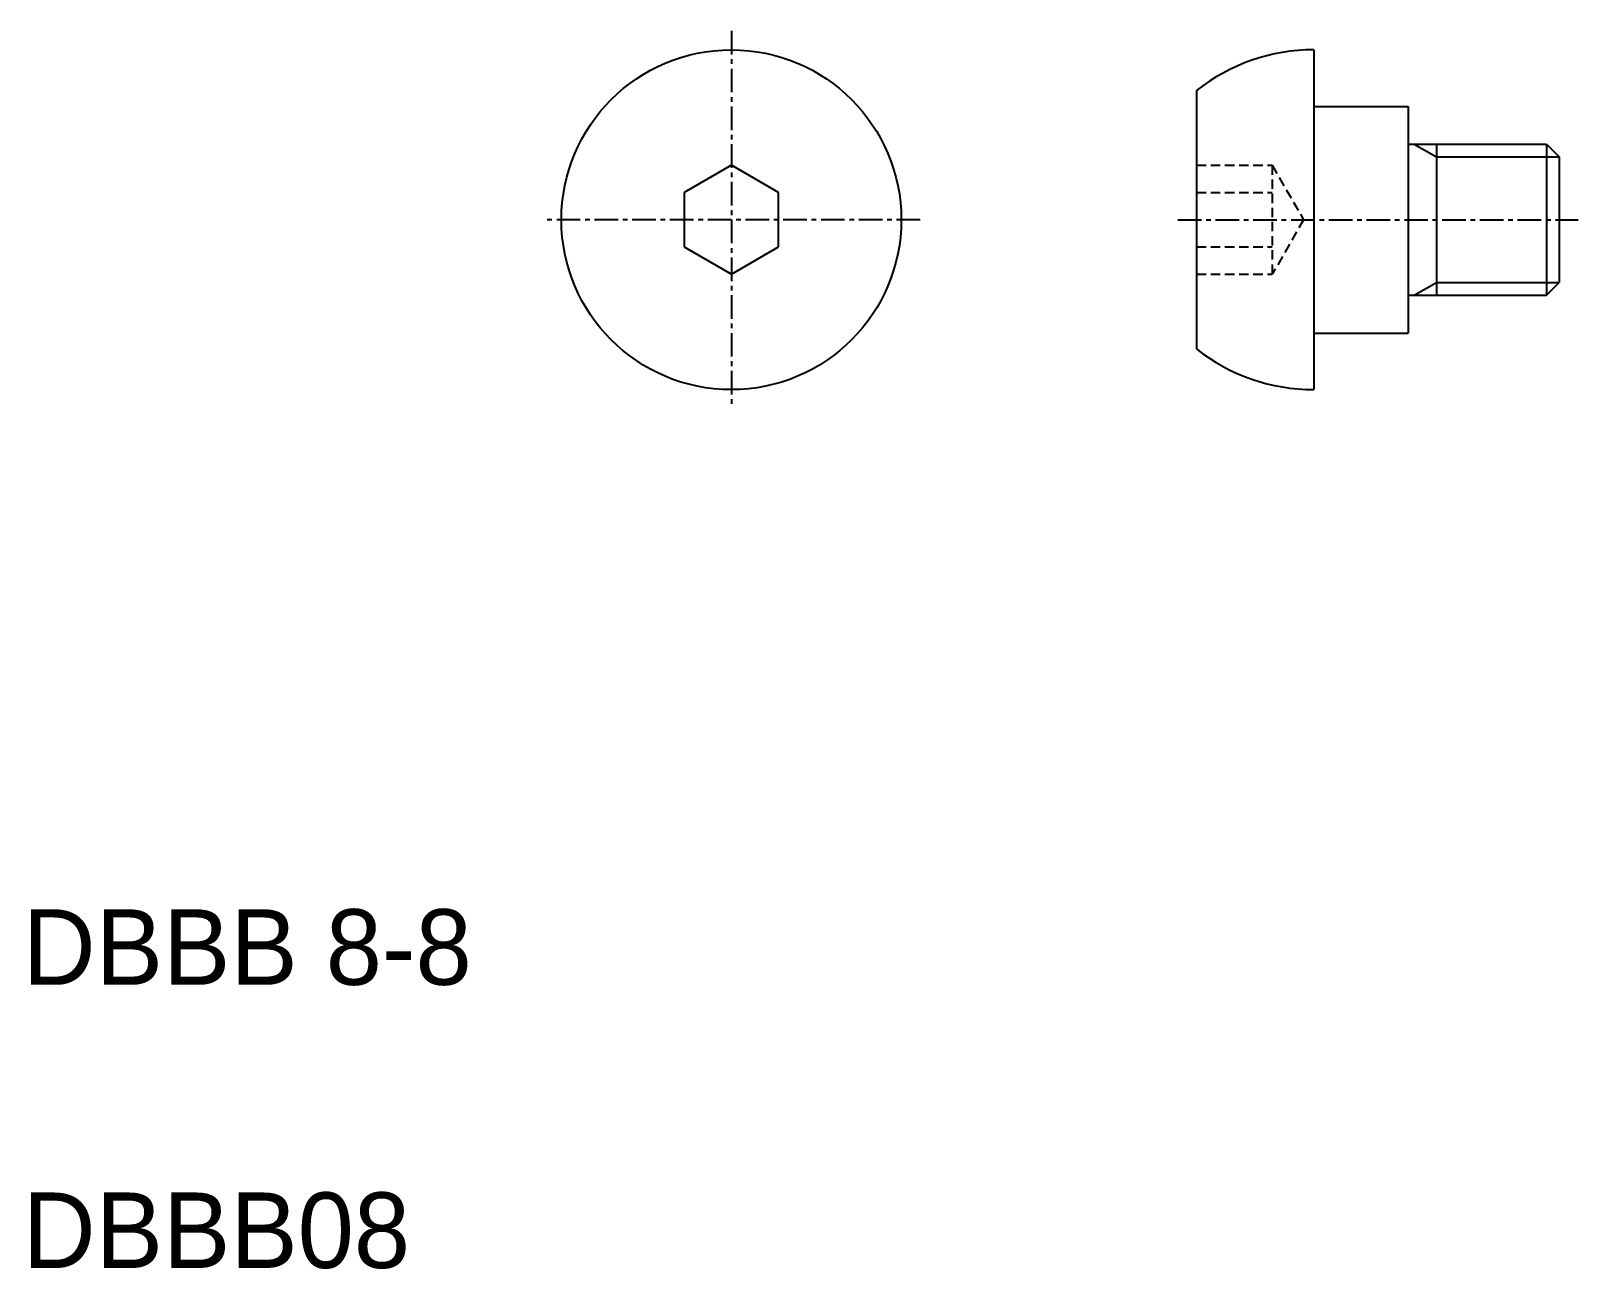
# Model space of a CAD drawing. Extents: x 10.4 to 92.4, y 9.9 to 75.5.
import ezdxf

# ---------------------------------------------------------------- set-up
doc = ezdxf.new("R2010")
doc.units = 0
doc.linetypes.add('CENTER', pattern=[2, 1.25, -0.25, 0.25, -0.25])
doc.linetypes.add('DASHED', pattern=[0.75, 0.5, -0.25])
doc.layers.get('0').update_dxf_attribs({"linetype": 'CONTINUOUS'})
doc.layers.add('CENTER', color=1, linetype='CENTER')

msp = doc.modelspace()

# ---------------------------------------------------------------- linework, layer by layer
at = {"color": 7, "linetype": 'CONTINUOUS'}
for p, q in [((78.372, 74.523), (78.372, 56.523)), ((72.172, 72.369), (72.172, 58.677)), ((78.372, 71.523), (83.372, 71.523)), ((83.372, 71.523), (83.372, 59.523)), ((83.372, 69.523), (90.696, 69.523)), ((84.872, 69.523), (84.872, 61.523)), ((90.696, 69.523), (90.696, 61.523)), ((90.696, 69.523), (91.372, 68.846)), ((91.372, 68.846), (91.372, 62.199)), ((47.532, 68.409), (45.032, 66.966)), ((50.032, 66.966), (47.532, 68.409)), ((45.032, 66.966), (45.032, 64.079)), ((50.032, 64.079), (50.032, 66.966)), ((45.032, 64.079), (47.532, 62.636)), ((47.532, 62.636), (50.032, 64.079)), ((83.372, 61.523), (90.696, 61.523)), ((90.696, 61.523), (91.372, 62.199)), ((78.372, 59.523), (83.372, 59.523))]:
    msp.add_line(p, q, dxfattribs=at)
at = {"color": 3, "linetype": 'CONTINUOUS'}
for p, q in [((83.7, 69.523), (84.872, 68.846)), ((84.872, 68.846), (91.372, 68.846)), ((83.7, 61.523), (84.872, 62.199)), ((84.872, 62.199), (91.372, 62.199))]:
    msp.add_line(p, q, dxfattribs=at)
at = {"color": 3, "linetype": 'DASHED'}
for p, q in [((72.172, 68.409), (76.172, 68.409)), ((76.172, 68.409), (76.172, 62.636)), ((76.172, 68.409), (77.839, 65.523)), ((72.172, 66.966), (76.172, 66.966)), ((77.839, 65.523), (76.172, 62.636)), ((77.422, 64.801), (77.422, 64.801)), ((72.172, 64.079), (76.172, 64.079)), ((77.005, 64.079), (77.006, 64.079)), ((72.172, 62.636), (76.172, 62.636))]:
    msp.add_line(p, q, dxfattribs=at)
at = {"color": 7, "linetype": 'CONTINUOUS'}
msp.add_circle((47.532, 65.523), 9, dxfattribs=at)
for centre, start, end in [((78.372, 64.523), 90, 128.31613), ((78.372, 66.523), 231.68387, 270)]:
    msp.add_arc(centre, 10, start, end, dxfattribs=at)
at = {"layer": 'CENTER', "color": 1, "linetype": 'CENTER'}
for p, q in [((47.532, 75.523), (47.532, 55.523)), ((57.532, 65.523), (37.532, 65.523)), ((71.172, 65.523), (92.372, 65.523))]:
    msp.add_line(p, q, dxfattribs=at)

# ---------------------------------------------------------------- texts
at = {"color": 7, "linetype": 'CONTINUOUS'}
for s, p in [('DBBB 8-8', (10, 25)), ('DBBB08', (10, 10))]:
    msp.add_text(s, height=4, dxfattribs=at).set_placement(p)

doc.saveas('drawing.dxf')
